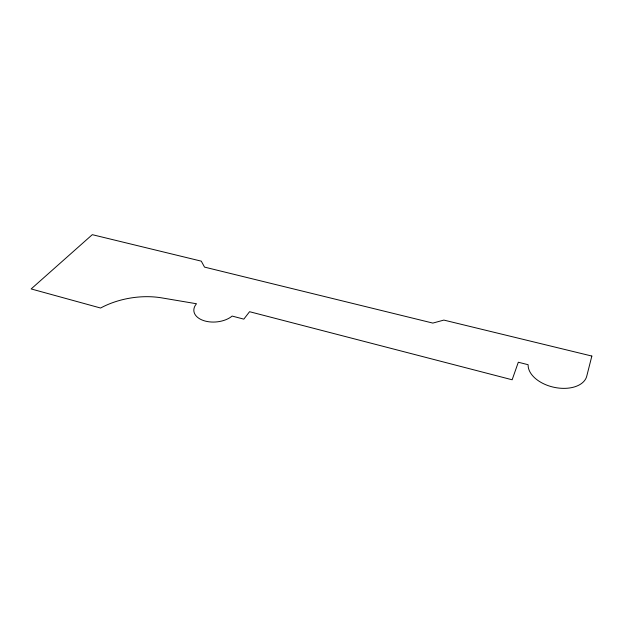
<?xml version="1.0" encoding="UTF-8"?>
<svg xmlns="http://www.w3.org/2000/svg" width="623" height="623" viewBox="0 0 623 623"><rect width="100%" height="100%" fill="white"/><g stroke="black" fill="none" stroke-linecap="round" stroke-linejoin="round"><path stroke-width="0.93" d="M591.85 356.052L586.757 376.152A29.943 18.355 12.7 0 1 554.937 387.483A29.943 18.355 12.7 0 1 528.133 364.712L518.313 362.236L512.145 379.781L249.558 311.702L243.827 319.14L232.153 316.071A21.54 13.028 -5.3 0 1 203.433 320.526A21.54 13.028 -5.3 0 1 196.494 303.751L161.793 297.887A63.312 38.727 -9.5 0 0 100.591 308.027L31.15 288.94L92.297 234.669L201.291 261.154L204.531 267.111L432.837 323.088L443.856 320.09L591.85 356.052"/></g></svg>
